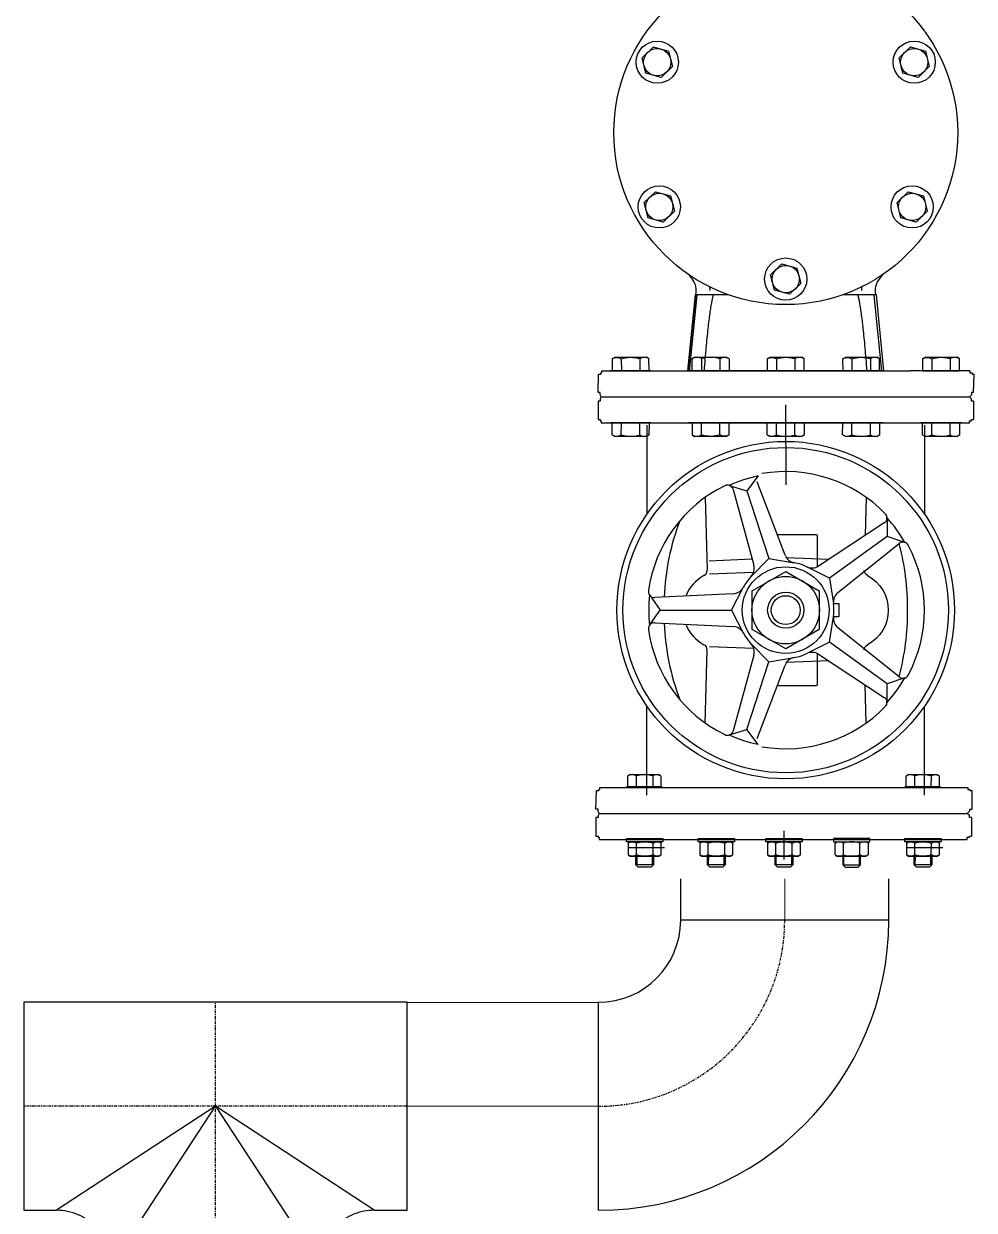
# Model space of a CAD drawing. Header units: millimetres. Extents: x -294625 to 2136527, y -251383 to 128331.
# Drawn here: x 1426858.3 to 1427223.8, y -216935.5 to -216479 of the extents above; entities that cross this region are included whole.
import ezdxf

# ---------------------------------------------------------------- set-up
doc = ezdxf.new("R2010")
doc.units = ezdxf.units.MM
doc.linetypes.add('CENTER', pattern=[3, 1.5, -0.5, 0.5, -0.5])
doc.layers.add('0-2', color=253, linetype='Continuous', lineweight=18)
doc.layers.add('ICE-BP', color=4, linetype='Continuous', lineweight=25)
doc.layers.add('H-N-FITTING-35', color=2, linetype='Continuous')
doc.layers.add('Wellding', color=1, linetype='Continuous')

# ---------------------------------------------------------------- blocks, each defined once
blk = doc.blocks.new('B-V')
at = {"ltscale": 10}
for p, q in [((-69.56, 92.75), (-69.56, 48.4)), ((69.56, 92.75), (69.56, 48.4)), ((-69.56, -92.75), (-69.56, -48.4)), ((69.56, -92.75), (69.56, -48.4))]:
    blk.add_line(p, q, dxfattribs=at)
for p, q in [((13.86, 67.25), (19.41, 59.74)), ((14.26, 64.38), (0.33, 27.59)), ((19.41, 59.74), (8.4, 25.85)), ((19.41, 59.74), (8.4, 25.85)), ((15.95, 22.52), (26.31, 60.46)), ((28.31, 62.55), (19.41, 59.74)), ((-40.28, 56.59), (-39.79, 37.42)), ((40.28, 56.59), (39.35, 20.06)), ((-50.74, 46.26), (-50.82, 36.92)), ((-16.49, 22.13), (-49.37, 43.71)), ((-59.67, 33.96), (-50.82, 36.92)), ((-50.82, 36.92), (-21.99, 15.98)), ((-50.82, 36.92), (-21.99, 15.98)), ((-15.92, 37.14), (-15.92, 21.79)), ((4.2, 37.8), (-15.25, 37.8)), ((-56.82, 33.45), (-26.14, 8.84)), ((-21.57, 25.46), (0, 26.3)), ((8.4, 25.85), (-4.25, 23.78)), ((8.4, 25.85), (17.42, 16.74)), ((-38.11, 18.16), (-37.77, 18.17)), ((-21.99, 15.98), (-10.54, 21.74)), ((-16.74, 9.66), (0, 19.33)), ((0, 19.33), (16.74, 9.66)), ((38.11, 18.16), (16.04, 19.02)), ((-21.99, 15.98), (-23.93, 3.31)), ((-16.74, -9.66), (-16.74, 9.66)), ((16.74, 9.66), (16.74, -9.66)), ((27.18, 0), (21.31, 11.39)), ((65.63, 6.34), (26.34, 8.21)), ((68.24, 7.6), (62.82, 0)), ((-26.53, 3.32), (-23.93, 3.32)), ((-26.53, -3.32), (-26.53, 3.32)), ((27.18, 0), (21.31, -11.39)), ((62.82, 0), (27.18, 0)), ((62.82, 0), (27.18, 0)), ((68.24, -7.6), (62.82, 0)), ((-23.93, -3.32), (-26.53, -3.32)), ((-21.99, -15.98), (-23.93, -3.31)), ((-26.14, -8.84), (-56.82, -33.45)), ((0, -19.33), (-16.74, -9.66)), ((16.74, -9.66), (0, -19.33)), ((26.34, -8.21), (65.63, -6.34)), ((-50.82, -36.92), (-21.99, -15.98)), ((-50.82, -36.92), (-21.99, -15.98)), ((-21.99, -15.98), (-10.54, -21.74)), ((8.4, -25.85), (17.42, -16.74)), ((-49.37, -43.71), (-16.49, -22.13)), ((-38.11, -18.16), (-37.77, -18.17)), ((-15.92, -21.79), (-15.92, -37.14)), ((8.4, -25.85), (-4.25, -23.78)), ((26.31, -60.46), (15.95, -22.52)), ((38.11, -18.16), (16.04, -19.02)), ((40.28, -56.59), (39.35, -20.06)), ((-21.57, -25.46), (0, -26.3)), ((0.33, -27.59), (14.26, -64.38)), ((19.41, -59.74), (8.4, -25.85)), ((19.41, -59.74), (8.4, -25.85)), ((38.37, -24.8), (16.8, -25.65)), ((-59.67, -33.96), (-50.82, -36.92)), ((-50.74, -46.26), (-50.82, -36.92)), ((-40.28, -56.59), (-39.79, -37.42)), ((-15.25, -37.8), (4.2, -37.8)), ((13.86, -67.25), (19.41, -59.74)), ((28.31, -62.55), (19.41, -59.74))]:
    blk.add_line(p, q)
for radius in [84.56, 81.54, 21.74, 16.91, 9.06, 7.25]:
    blk.add_circle((0, 0), radius)
for centre, radius, start, end in [((0, 0), 69.46, 80.0933, 135.9067), ((0, 0), 68.66, 65.64469, 78.35531), ((29.22, 59.67), 3.02, 63.9067, 164.72631), ((0, 0), 69.46, 8.0933, 63.9067), ((-47.72, 46.23), 3.02, 135.9067, 236.72631), ((0, 0), 68.66, 137.64469, 150.35531), ((-61.18, 1.41), 122.2, 2.41492, 20.81679), ((-15.25, 37.14), 0.663, 90, 180), ((0, 0), 69.46, 152.0933, 207.9067), ((-58.71, 31.1), 3.02, 51.27369, 152.0933), ((61.18, 1.41), 122.2, 164.82443, 180.66244), ((-5.31, 29.73), 6.04, 280.13613, 339.27369), ((-13.17, 27.17), 6.04, 236.72631, 295.86387), ((0, 0), 24.16, 100.13613, 115.86387), ((21.77, 20.93), 6.04, 164.72631, 223.86387), ((0, 0), 24.16, 28.13613, 43.86387), ((-29.92, 4.13), 6.04, 352.13613, 51.27369), ((26.63, 14.24), 6.04, 208.13613, 267.27369), ((65.78, 9.35), 3.02, 267.27369, 8.0933), ((0, 0), 68.66, 353.64469, 6.35531), ((61.18, -1.41), 122.2, 179.33756, 195.17557), ((0, 0), 24.16, 172.13613, 187.86387), ((-29.92, -4.13), 6.04, 308.72631, 7.86387), ((0, 0), 24.16, 316.13613, 331.86387), ((26.63, -14.24), 6.04, 92.72631, 151.86387), ((0, 0), 69.46, 296.0933, 351.9067), ((-61.18, -1.41), 122.2, 339.18321, 357.58508), ((65.78, -9.35), 3.02, 351.9067, 92.72631), ((21.77, -20.93), 6.04, 136.13613, 195.27369), ((-13.17, -27.17), 6.04, 64.13613, 123.27369), ((0, 0), 24.16, 244.13613, 259.86387), ((-5.31, -29.73), 6.04, 20.72631, 79.86387), ((-58.71, -31.1), 3.02, 207.9067, 308.72631), ((0, 0), 68.66, 209.64469, 222.35531), ((-15.25, -37.14), 0.663, 180, 270), ((-47.72, -46.23), 3.02, 123.27369, 224.0933), ((0, 0), 69.46, 224.0933, 279.9067), ((0, 0), 68.66, 281.64469, 294.35531), ((29.22, -59.67), 3.02, 195.27369, 296.0933)]:
    blk.add_arc(centre, radius, start, end)
at = {"extrusion": (0, 0, -1)}
for centre, major_axis, start_param, end_param in [((-42.37, 19.98), (-2.14, 2.14), 2.330584, 3.440857), ((-31.81, 0), (-13.84, 13.84), 4.413125, 6.582449), ((-42.37, -19.98), (2.14, 2.14), -0.299264, 0.811008)]:
    blk.add_ellipse(centre, major_axis=major_axis, ratio=1, start_param=start_param, end_param=end_param, dxfattribs=at)
for centre, major_axis, start_param, end_param in [((42.37, 19.98), (2.14, 2.14), 2.330584, 3.440857), ((31.81, 0), (-13.84, 13.84), 4.296905, 5.011653), ((31.81, 0), (13.84, 13.84), 4.413125, 5.127873), ((42.37, -19.98), (-2.14, 2.14), -0.299264, 0.811008)]:
    blk.add_ellipse(centre, major_axis=major_axis, ratio=1, start_param=start_param, end_param=end_param)
blk = doc.blocks.new('cut')
for p, q in [((1044112.77, -17398.24), (1043998.77, -17398.24)), ((1043953.77, -17557.24), (1043953.77, -17443.24))]:
    blk.add_line(p, q)
at = {"color": 8, "linetype": 'CENTER'}
blk.add_arc((1043953.77, -17398.24), 102, 270, 0, dxfattribs=at)
for radius in [159, 45]:
    blk.add_arc((1043953.77, -17398.24), radius, 270, 0)
blk = doc.blocks.new('Tee - 100 x100 - 1')
at = {"color": 8, "linetype": 'CENTER'}
for p, q in [((0, 105), (0, -57)), ((-105, 0), (105, 0))]:
    blk.add_line(p, q, dxfattribs=at)
for points in [[(57, 87), (57, 105), (-57, 105), (-57, 87)], [(-87, 57), (-105, 57), (-105, -57), (105, -57), (105, 57), (87, 57)]]:
    blk.add_lwpolyline(points)
at = {"color": 8}
for points in [[(0, 0), (-57, 87)], [(57, 87), (0, 0)], [(-87, 57), (0, 0)], [(0, 0), (87, 57)]]:
    blk.add_lwpolyline(points, dxfattribs=at)
for points in [[(-87, 57), (-83.15, 57), (-79.33, 57.74), (-72.14, 60.65), (-68.84, 62.8), (-63.25, 68.26), (-61.01, 71.51), (-58.64, 77), (-58.02, 78.98), (-57.2, 82.98), (-57, 84.99), (-57, 87)], [(57, 87), (57, 83.15), (57.74, 79.33), (60.65, 72.14), (62.8, 68.84), (68.26, 63.25), (71.51, 61.01), (77, 58.64), (78.98, 58.02), (82.98, 57.2), (84.99, 57), (87, 57)]]:
    blk.add_open_spline(points, degree=3, knots=[0.1639, 0.1639, 0.1639, 0.1639, 11.719334, 11.719334, 23.438668, 23.438668, 35.158003, 35.158003, 41.365518, 41.365518, 47.409143, 47.409143, 47.409143, 47.409143])
blk = doc.blocks.new('NUT')
at = {"linetype": 'Continuous'}
for p, q in [((-14.7, 12.1), (-13.1, 13)), ((-7.5, 1.1), (-7.5, 11.9)), ((7.5, 1.1), (7.5, 11.9)), ((14.7, 12.1), (13.1, 13)), ((-14.7, 0.9), (-13.1, 0)), ((14.7, 0.9), (13.1, 0))]:
    blk.add_line(p, q, dxfattribs=at)
blk.add_lwpolyline([(-16.5, 16), (-16.5, 13), (16.5, 13), (16.5, 16)], close=True)
for points in [[(-15, 1.1), (-15, 11.9)], [(-13.1, 13), (13.1, 13)], [(15, 11.9), (15, 1.1)], [(-13.1, 0), (13.1, 0)], [(13.1, 0), (-13.1, 0)]]:
    blk.add_lwpolyline(points, dxfattribs=at)
for centre, radius, start, end in [((-11.3, 6.1), 6.9, 57.0867, 122.9133), ((0, -13), 26, 73.2213, 106.7787), ((11.3, 6.1), 6.9, 57.0867, 122.9133), ((-11.3, 6.9), 6.9, 237.0867, 302.9133), ((0, 26), 26, 253.2213, 286.7787), ((11.3, 6.9), 6.9, 237.0867, 302.9133)]:
    blk.add_arc(centre, radius, start, end, dxfattribs=at)

msp = doc.modelspace()

# ---------------------------------------------------------------- linework, layer by layer
at = {"layer": '0-2'}
for p, q in [((1427150.9, -216823.91, 20.32), (1427150.9, -216808, 9.95)), ((1427005.68, -216895.49, 9.52), (1427079.32, -216895.49, 20.32))]:
    msp.add_line(p, q, dxfattribs=at)
at = {"layer": 'H-N-FITTING-35', "ltscale": 1000}
for p, q in [((1427096.08, -216492.19, 9.75), (1427100.4, -216487.98, 9.75)), ((1427100.4, -216487.98, 9.75), (1427106.21, -216489.62, 9.75)), ((1427106.21, -216489.62, 9.75), (1427107.7, -216495.47, 9.75)), ((1427194.88, -216492.19, 9.75), (1427199.21, -216487.98, 9.75)), ((1427199.21, -216487.98, 9.75), (1427205.02, -216489.62, 9.75)), ((1427205.02, -216489.62, 9.75), (1427206.5, -216495.47, 9.75)), ((1427097.56, -216498.04, 9.75), (1427096.08, -216492.19, 9.75)), ((1427196.37, -216498.04, 9.75), (1427194.88, -216492.19, 9.75)), ((1427103.37, -216499.68, 9.75), (1427097.56, -216498.04, 9.75)), ((1427107.7, -216495.47, 9.75), (1427103.37, -216499.68, 9.75)), ((1427202.18, -216499.68, 9.75), (1427196.37, -216498.04, 9.75)), ((1427206.5, -216495.47, 9.75), (1427202.18, -216499.68, 9.75)), ((1427096.87, -216547.86, 9.75), (1427101.19, -216543.65, 9.75)), ((1427101.19, -216543.65, 9.75), (1427107, -216545.29, 9.75)), ((1427194.09, -216547.86, 9.75), (1427198.42, -216543.65, 9.75)), ((1427198.42, -216543.65, 9.75), (1427204.23, -216545.29, 9.75)), ((1427098.35, -216553.71, 9.75), (1427096.87, -216547.86, 9.75)), ((1427107, -216545.29, 9.75), (1427108.49, -216551.14, 9.75)), ((1427195.58, -216553.71, 9.75), (1427194.09, -216547.86, 9.75)), ((1427204.23, -216545.29, 9.75), (1427205.71, -216551.14, 9.75)), ((1427104.16, -216555.36, 9.75), (1427098.35, -216553.71, 9.75)), ((1427108.49, -216551.14, 9.75), (1427104.16, -216555.36, 9.75)), ((1427201.39, -216555.36, 9.75), (1427195.58, -216553.71, 9.75)), ((1427205.71, -216551.14, 9.75), (1427201.39, -216555.36, 9.75)), ((1427145.48, -216575.63, 9.75), (1427149.81, -216571.42, 9.75)), ((1427149.81, -216571.42, 9.75), (1427155.62, -216573.06, 9.75)), ((1427146.96, -216581.48, 9.75), (1427145.48, -216575.63, 9.75)), ((1427155.62, -216573.06, 9.75), (1427157.1, -216578.91, 9.75)), ((1427193.06, -216572.37, 14.22), (1427193.06, -216572.22, 14.21)), ((1427157.1, -216578.91, 9.75), (1427152.78, -216583.12, 9.75)), ((1427116.57, -216583.29, 9.75), (1427113.67, -216612.57, 9.75)), ((1427113.68, -216612.57, 9.75), (1427116.58, -216583.29, 9.75)), ((1427114.35, -216612.74, 9.75), (1427117.25, -216583.46, 9.75)), ((1427129.22, -216583.29, 9.75), (1427116.58, -216583.29, 9.75)), ((1427152.78, -216583.12, 9.75), (1427146.96, -216581.48, 9.75)), ((1427186.01, -216583.29, 9.75), (1427173.36, -216583.29, 9.75)), ((1427188.23, -216612.74, 9.75), (1427185.33, -216583.46, 9.75)), ((1427186.01, -216583.29, 9.75), (1427188.91, -216612.57, 9.75)), ((1427084.68, -216607.82, 10.38), (1427085.43, -216607.38, 10.38)), ((1427097.81, -216607.35, 10.38), (1427085.43, -216607.38, 10.38)), ((1427085.43, -216607.38, 10.38), (1427097.81, -216607.35, 10.38)), ((1427088.08, -216607.9, 10.38), (1427088.09, -216612.58, 10.38)), ((1427095.17, -216607.88, 10.38), (1427095.18, -216612.56, 10.38)), ((1427098.57, -216607.79, 10.38), (1427097.81, -216607.35, 10.38)), ((1427115.49, -216607.78, 10.38), (1427116.25, -216607.35, 10.38)), ((1427116.25, -216607.35, 10.38), (1427128.64, -216607.38, 10.38)), ((1427128.64, -216607.38, 10.38), (1427116.25, -216607.35, 10.38)), ((1427118.9, -216607.88, 10.38), (1427118.88, -216612.55, 10.38)), ((1427125.99, -216607.9, 10.38), (1427125.98, -216612.57, 10.38)), ((1427129.39, -216607.82, 10.38), (1427128.64, -216607.38, 10.38)), ((1427144.33, -216607.82, 10.38), (1427145.08, -216607.38, 10.38)), ((1427157.47, -216607.35, 10.38), (1427145.08, -216607.38, 10.38)), ((1427145.08, -216607.38, 10.38), (1427157.47, -216607.35, 10.38)), ((1427147.73, -216607.9, 10.38), (1427147.74, -216612.58, 10.38)), ((1427154.82, -216607.88, 10.38), (1427154.84, -216612.56, 10.38)), ((1427158.22, -216607.79, 10.38), (1427157.47, -216607.35, 10.38)), ((1427173.32, -216607.82, 10.38), (1427174.08, -216607.38, 10.38)), ((1427186.46, -216607.35, 10.38), (1427174.08, -216607.38, 10.38)), ((1427174.08, -216607.38, 10.38), (1427186.46, -216607.35, 10.38)), ((1427176.73, -216607.9, 10.38), (1427176.74, -216612.58, 10.38)), ((1427183.82, -216607.88, 10.38), (1427183.83, -216612.56, 10.38)), ((1427187.22, -216607.79, 10.38), (1427186.46, -216607.35, 10.38)), ((1427204.06, -216607.82, 10.38), (1427204.82, -216607.38, 10.38)), ((1427217.2, -216607.35, 10.38), (1427204.82, -216607.38, 10.38)), ((1427204.82, -216607.38, 10.38), (1427217.2, -216607.35, 10.38)), ((1427207.47, -216607.9, 10.38), (1427207.48, -216612.58, 10.38)), ((1427214.56, -216607.88, 10.38), (1427214.57, -216612.56, 10.38)), ((1427217.96, -216607.79, 10.38), (1427217.2, -216607.35, 10.38)), ((1427099.43, -216612.55, 10.38), (1427083.84, -216612.59, 10.38)), ((1427188.91, -216612.57, 9.75), (1427113.68, -216612.57, 9.75)), ((1427114.63, -216612.54, 10.38), (1427130.23, -216612.58, 10.38)), ((1427159.09, -216612.55, 10.38), (1427143.49, -216612.59, 10.38)), ((1427188.08, -216612.55, 10.38), (1427172.49, -216612.59, 10.38)), ((1427218.82, -216612.55, 10.38), (1427203.23, -216612.59, 10.38)), ((1427151.2, -216625.63, 9.75), (1427151.32, -216656.36, 9.75)), ((1427099.43, -216632.59, 10.38), (1427083.84, -216632.55, 10.38)), ((1427088.08, -216637.24, 10.38), (1427088.09, -216632.56, 10.38)), ((1427095.17, -216637.25, 10.38), (1427095.18, -216632.58, 10.38)), ((1427188.91, -216632.57, 9.75), (1427113.68, -216632.57, 9.75)), ((1427114.63, -216632.59, 10.38), (1427130.23, -216632.55, 10.38)), ((1427118.9, -216637.26, 10.38), (1427118.88, -216632.58, 10.38)), ((1427125.99, -216637.24, 10.38), (1427125.98, -216632.56, 10.38)), ((1427159.09, -216632.59, 10.38), (1427143.49, -216632.55, 10.38)), ((1427147.73, -216637.24, 10.38), (1427147.74, -216632.56, 10.38)), ((1427154.82, -216637.25, 10.38), (1427154.84, -216632.58, 10.38)), ((1427188.08, -216632.59, 10.38), (1427172.49, -216632.55, 10.38)), ((1427176.73, -216637.24, 10.38), (1427176.74, -216632.56, 10.38)), ((1427183.82, -216637.25, 10.38), (1427183.83, -216632.58, 10.38)), ((1427218.82, -216632.59, 10.38), (1427203.23, -216632.55, 10.38)), ((1427207.47, -216637.24, 10.38), (1427207.48, -216632.56, 10.38)), ((1427214.56, -216637.25, 10.38), (1427214.57, -216632.58, 10.38)), ((1427084.68, -216637.31, 10.38), (1427085.43, -216637.75, 10.38)), ((1427097.81, -216637.78, 10.38), (1427085.43, -216637.75, 10.38)), ((1427085.43, -216637.75, 10.38), (1427097.81, -216637.78, 10.38)), ((1427098.57, -216637.35, 10.38), (1427097.81, -216637.78, 10.38)), ((1427115.49, -216637.35, 10.38), (1427116.25, -216637.79, 10.38)), ((1427116.25, -216637.79, 10.38), (1427128.64, -216637.75, 10.38)), ((1427128.64, -216637.75, 10.38), (1427116.25, -216637.79, 10.38)), ((1427129.39, -216637.32, 10.38), (1427128.64, -216637.75, 10.38)), ((1427144.33, -216637.31, 10.38), (1427145.08, -216637.75, 10.38)), ((1427157.47, -216637.78, 10.38), (1427145.08, -216637.75, 10.38)), ((1427145.08, -216637.75, 10.38), (1427157.47, -216637.78, 10.38)), ((1427158.22, -216637.35, 10.38), (1427157.47, -216637.78, 10.38)), ((1427173.32, -216637.31, 10.38), (1427174.08, -216637.75, 10.38)), ((1427186.46, -216637.78, 10.38), (1427174.08, -216637.75, 10.38)), ((1427174.08, -216637.75, 10.38), (1427186.46, -216637.78, 10.38)), ((1427187.22, -216637.35, 10.38), (1427186.46, -216637.78, 10.38)), ((1427204.06, -216637.31, 10.38), (1427204.82, -216637.75, 10.38)), ((1427217.2, -216637.78, 10.38), (1427204.82, -216637.75, 10.38)), ((1427204.82, -216637.75, 10.38), (1427217.2, -216637.78, 10.38)), ((1427217.96, -216637.35, 10.38), (1427217.2, -216637.78, 10.38)), ((1427090.74, -216768.29, 8), (1427091.41, -216767.9, 8)), ((1427091.41, -216767.9, 8), (1427102.51, -216767.93, 8)), ((1427102.51, -216767.93, 8), (1427091.41, -216767.9, 8)), ((1427093.78, -216768.37, 8), (1427093.77, -216772.56, 8)), ((1427100.14, -216768.39, 8), (1427100.13, -216772.58, 8)), ((1427103.19, -216768.32, 8), (1427102.51, -216767.93, 8)), ((1427197.74, -216768.3, 8), (1427198.42, -216767.91, 8)), ((1427198.42, -216767.91, 8), (1427209.52, -216767.94, 8)), ((1427209.52, -216767.94, 8), (1427198.42, -216767.91, 8)), ((1427200.79, -216768.38, 8), (1427200.78, -216772.58, 8)), ((1427207.15, -216768.4, 8), (1427207.14, -216772.59, 8)), ((1427210.2, -216768.33, 8), (1427209.52, -216767.94, 8)), ((1427089.96, -216772.55, 8), (1427103.94, -216772.59, 8)), ((1427196.97, -216772.57, 8), (1427210.95, -216772.6, 8)), ((1427150.58, -216789.53, 8), (1427150.61, -216800.57, 8)), ((1427090.72, -216795.88, 9.95), (1427104.7, -216795.92, 9.95)), ((1427197.73, -216795.9, 9.95), (1427211.71, -216795.93, 9.95))]:
    msp.add_line(p, q, dxfattribs=at)
for points, elevation in [([(1427084.54, -216607.91), (1427084.55, -216612.58)], 10.38), ([(1427098.73, -216612.55), (1427098.71, -216607.87)], 10.38), ([(1427115.34, -216612.54), (1427115.35, -216607.87)], 10.38), ([(1427129.53, -216607.91), (1427129.52, -216612.58)], 10.38), ([(1427144.19, -216607.91), (1427144.2, -216612.58)], 10.38), ([(1427158.38, -216612.55), (1427158.37, -216607.87)], 10.38), ([(1427173.18, -216607.91), (1427173.19, -216612.58)], 10.38), ([(1427187.37, -216612.55), (1427187.36, -216607.87)], 10.38), ([(1427203.92, -216607.91), (1427203.94, -216612.58)], 10.38), ([(1427218.11, -216612.55), (1427218.1, -216607.87)], 10.38), ([(1427080.59, -216613.39), (1427080.59, -216612.57)], 9.95), ([(1427080.59, -216612.57), (1427080.59, -216612.57)], 9.95), ([(1427080.59, -216612.57), (1427104.8, -216612.57)], 9.95), ([(1427080.59, -216612.57), (1427104.8, -216612.57)], 9.95), ([(1427080.59, -216612.57), (1427199.16, -216612.57)], 9.95), ([(1427084.55, -216612.58), (1427098.73, -216612.55)], 10.38), ([(1427129.52, -216612.58), (1427115.34, -216612.54)], 10.38), ([(1427144.2, -216612.58), (1427158.38, -216612.55)], 10.38), ([(1427173.19, -216612.58), (1427187.37, -216612.55)], 10.38), ([(1427222.14, -216612.57), (1427199.16, -216612.57)], 9.95), ([(1427222.14, -216612.57), (1427199.16, -216612.57)], 9.95), ([(1427222.14, -216612.57), (1427199.16, -216612.57)], 9.95), ([(1427203.94, -216612.58), (1427218.11, -216612.55)], 10.38), ([(1427222.14, -216612.57), (1427222.14, -216612.57)], 9.95), ([(1427222.14, -216612.57), (1427222.14, -216612.57)], 9.95), ([(1427222.14, -216612.57), (1427222.14, -216613.39)], 9.95), ([(1427079.13, -216620.93), (1427079.36, -216613.8)], 9.95), ([(1427079.13, -216620.93), (1427079.36, -216613.8)], 9.95), ([(1427079.13, -216620.93), (1427079.36, -216613.8)], 9.95), ([(1427079.36, -216613.8), (1427079.36, -216613.8)], 9.95), ([(1427079.36, -216613.8), (1427080.18, -216613.8)], 9.95), ([(1427080.18, -216613.8), (1427080.18, -216613.39)], 9.95), ([(1427080.18, -216613.39), (1427080.18, -216613.39)], 9.95), ([(1427080.18, -216613.39), (1427080.18, -216613.39)], 9.95), ([(1427080.18, -216613.39), (1427080.18, -216613.39)], 9.95), ([(1427080.18, -216613.39), (1427080.59, -216613.39)], 9.95), ([(1427222.14, -216613.39), (1427222.96, -216613.39)], 9.95), ([(1427222.96, -216613.39), (1427222.96, -216613.39)], 9.95), ([(1427222.96, -216613.39), (1427222.96, -216613.39)], 9.95), ([(1427222.96, -216613.39), (1427222.96, -216613.39)], 9.95), ([(1427222.96, -216613.39), (1427222.96, -216613.8)], 9.95), ([(1427222.96, -216613.8), (1427223.78, -216613.8)], 9.95), ([(1427223.54, -216620.93), (1427223.78, -216613.8)], 9.95), ([(1427223.54, -216620.93), (1427223.78, -216613.8)], 9.95), ([(1427223.54, -216620.93), (1427223.78, -216613.8)], 9.95), ([(1427079.13, -216620.93), (1427079.13, -216620.52)], 9.95), ([(1427079.95, -216620.93), (1427079.13, -216620.93)], 9.95), ([(1427079.13, -216620.93), (1427079.13, -216620.93)], 9.95), ([(1427079.95, -216621.75), (1427079.95, -216620.93)], 9.95), ([(1427079.95, -216620.93), (1427079.95, -216620.93)], 9.95), ([(1427080.36, -216622.57), (1427079.95, -216621.75)], 9.95), ([(1427079.95, -216621.75), (1427079.95, -216621.75)], 9.95), ([(1427079.95, -216621.75), (1427079.95, -216621.75)], 9.95), ([(1427222.72, -216621.75), (1427221.9, -216622.57)], 9.95), ([(1427223.54, -216620.93), (1427222.72, -216620.93)], 9.95), ([(1427222.72, -216620.93), (1427222.72, -216621.75)], 9.95), ([(1427222.72, -216621.75), (1427222.72, -216621.75)], 9.95), ([(1427222.72, -216621.75), (1427222.72, -216621.75)], 9.95), ([(1427222.72, -216621.75), (1427222.72, -216621.75)], 9.95), ([(1427223.54, -216620.93), (1427223.54, -216620.93)], 9.95), ([(1427223.54, -216620.93), (1427223.54, -216620.93)], 9.95), ([(1427079.13, -216624.21), (1427079.13, -216631.33)], 9.95), ([(1427079.13, -216624.21), (1427079.13, -216631.33)], 9.95), ([(1427079.13, -216624.21), (1427079.13, -216631.33)], 9.95), ([(1427079.95, -216624.21), (1427079.13, -216624.21)], 9.95), ([(1427079.13, -216624.21), (1427079.13, -216624.21)], 9.95), ([(1427079.13, -216624.21), (1427079.13, -216624.62)], 9.95), ([(1427080.36, -216622.57), (1427079.95, -216623.39)], 9.95), ([(1427079.95, -216623.39), (1427079.95, -216623.39)], 9.95), ([(1427079.95, -216623.39), (1427079.95, -216623.39)], 9.95), ([(1427079.95, -216623.39), (1427079.95, -216624.21)], 9.95), ([(1427079.95, -216624.21), (1427079.95, -216624.21)], 9.95), ([(1427080.36, -216622.57), (1427080.36, -216622.57)], 9.95), ([(1427080.36, -216622.57), (1427080.36, -216622.57)], 9.95), ([(1427080.36, -216622.57), (1427221.9, -216622.57)], 9.95), ([(1427080.36, -216622.57), (1427221.9, -216622.57)], 9.95), ([(1427080.36, -216622.57), (1427221.9, -216622.57)], 9.95), ([(1427080.36, -216622.57), (1427080.36, -216622.57)], 9.95), ([(1427080.36, -216622.57), (1427080.36, -216622.57)], 9.95), ([(1427080.36, -216622.57), (1427221.9, -216622.57)], 9.95), ([(1427080.36, -216622.57), (1427221.9, -216622.57)], 9.95), ([(1427080.36, -216622.57), (1427221.9, -216622.57)], 9.95), ([(1427222.72, -216623.39), (1427221.9, -216622.57)], 9.95), ([(1427221.9, -216622.57), (1427221.9, -216622.57)], 9.95), ([(1427221.9, -216622.57), (1427221.9, -216622.57)], 9.95), ([(1427222.72, -216624.21), (1427222.72, -216623.39)], 9.95), ([(1427222.72, -216623.39), (1427222.72, -216623.39)], 9.95), ([(1427222.72, -216623.39), (1427222.72, -216623.39)], 9.95), ([(1427222.72, -216623.39), (1427222.72, -216623.39)], 9.95), ([(1427223.54, -216624.21), (1427222.72, -216624.21)], 9.95), ([(1427223.54, -216624.21), (1427223.54, -216631.33)], 9.95), ([(1427223.54, -216624.21), (1427223.54, -216631.33)], 9.95), ([(1427223.54, -216624.21), (1427223.54, -216631.33)], 9.95), ([(1427223.54, -216624.21), (1427223.54, -216624.21)], 9.95), ([(1427223.54, -216624.21), (1427223.54, -216624.21)], 9.95), ([(1427079.13, -216631.33), (1427079.13, -216631.33)], 9.95), ([(1427079.13, -216631.33), (1427079.95, -216631.33)], 9.95), ([(1427079.95, -216631.33), (1427079.95, -216631.74)], 9.95), ([(1427222.72, -216631.74), (1427222.72, -216631.33)], 9.95), ([(1427222.72, -216631.33), (1427223.54, -216631.33)], 9.95), ([(1427079.95, -216631.74), (1427079.95, -216631.74)], 9.95), ([(1427079.95, -216631.74), (1427079.95, -216631.74)], 9.95), ([(1427079.95, -216631.74), (1427079.95, -216631.74)], 9.95), ([(1427079.95, -216631.74), (1427080.36, -216631.74)], 9.95), ([(1427080.36, -216631.74), (1427080.36, -216632.56)], 9.95), ([(1427080.36, -216632.56), (1427080.36, -216632.56)], 9.95), ([(1427080.36, -216632.56), (1427104.56, -216632.56)], 9.95), ([(1427080.36, -216632.56), (1427221.9, -216632.56)], 9.95), ([(1427084.54, -216637.23), (1427084.55, -216632.55)], 10.38), ([(1427084.55, -216632.55), (1427098.73, -216632.59)], 10.38), ([(1427098.73, -216632.59), (1427098.71, -216637.26)], 10.38), ([(1427129.52, -216632.55), (1427115.34, -216632.59)], 10.38), ([(1427115.34, -216632.59), (1427115.35, -216637.27)], 10.38), ([(1427129.53, -216637.23), (1427129.52, -216632.55)], 10.38), ([(1427144.19, -216637.23), (1427144.2, -216632.55)], 10.38), ([(1427144.2, -216632.55), (1427158.38, -216632.59)], 10.38), ([(1427158.38, -216632.59), (1427158.37, -216637.26)], 10.38), ([(1427173.18, -216637.23), (1427173.19, -216632.55)], 10.38), ([(1427173.19, -216632.55), (1427187.37, -216632.59)], 10.38), ([(1427187.37, -216632.59), (1427187.36, -216637.26)], 10.38), ([(1427203.92, -216637.23), (1427203.94, -216632.55)], 10.38), ([(1427203.94, -216632.55), (1427218.11, -216632.59)], 10.38), ([(1427218.11, -216632.59), (1427218.1, -216637.26)], 10.38), ([(1427221.9, -216632.56), (1427221.9, -216631.74)], 9.95), ([(1427221.9, -216631.74), (1427222.72, -216631.74)], 9.95), ([(1427221.9, -216632.56), (1427221.9, -216632.56)], 9.95), ([(1427221.9, -216632.56), (1427221.9, -216632.56)], 9.95), ([(1427222.72, -216631.74), (1427222.72, -216631.74)], 9.95), ([(1427222.72, -216631.74), (1427222.72, -216631.74)], 9.95), ([(1427222.72, -216631.74), (1427222.72, -216631.74)], 9.95), ([(1427090.6, -216772.56), (1427090.61, -216768.36)], 8), ([(1427103.32, -216768.4), (1427103.31, -216772.59)], 8), ([(1427197.61, -216772.57), (1427197.62, -216768.38)], 8), ([(1427210.33, -216768.41), (1427210.31, -216772.6)], 8), ([(1427079.78, -216773.62), (1427079.78, -216772.8)], 7.56), ([(1427079.78, -216772.8), (1427079.78, -216772.8)], 7.56), ([(1427079.78, -216772.8), (1427221.32, -216772.8), (1427221.32, -216773.62)], 7.56), ([(1427103.31, -216772.59), (1427090.6, -216772.56)], 8), ([(1427210.31, -216772.6), (1427197.61, -216772.57)], 8), ([(1427221.32, -216772.8), (1427221.32, -216772.8)], 7.56), ([(1427221.32, -216772.8), (1427221.32, -216772.8)], 7.56), ([(1427078.31, -216781.16), (1427078.55, -216774.03)], 7.56), ([(1427078.31, -216781.16), (1427078.55, -216774.03)], 7.56), ([(1427078.31, -216781.16), (1427078.55, -216774.03)], 7.56), ([(1427078.55, -216774.03), (1427078.55, -216774.03)], 7.56), ([(1427078.55, -216774.03), (1427079.37, -216774.03)], 7.56), ([(1427079.37, -216774.03), (1427079.37, -216773.62)], 7.56), ([(1427079.37, -216773.62), (1427079.37, -216773.62)], 7.56), ([(1427079.37, -216773.62), (1427079.37, -216773.62)], 7.56), ([(1427079.37, -216773.62), (1427079.37, -216773.62)], 7.56), ([(1427079.37, -216773.62), (1427079.78, -216773.62)], 7.56), ([(1427221.32, -216773.62), (1427222.14, -216773.62)], 7.56), ([(1427221.91, -216781.16), (1427223.02, -216781.16), (1427222.96, -216774.03)], 7.56), ([(1427222.14, -216773.62), (1427222.14, -216773.62)], 7.56), ([(1427222.14, -216773.62), (1427222.14, -216773.62)], 7.56), ([(1427222.14, -216773.62), (1427222.14, -216773.62)], 7.56), ([(1427222.14, -216773.62), (1427222.14, -216774.03)], 7.56), ([(1427222.14, -216774.03), (1427222.96, -216774.03)], 7.56), ([(1427078.31, -216781.16), (1427078.31, -216780.75)], 7.56), ([(1427079.13, -216781.16), (1427078.31, -216781.16)], 7.56), ([(1427078.31, -216781.16), (1427078.31, -216781.16)], 7.56), ([(1427079.13, -216781.98), (1427079.13, -216781.16)], 7.56), ([(1427079.13, -216781.16), (1427079.13, -216781.16)], 7.56), ([(1427079.54, -216782.8), (1427079.13, -216781.98)], 7.56), ([(1427079.13, -216781.98), (1427079.13, -216781.98)], 7.56), ([(1427079.13, -216781.98), (1427079.13, -216781.98)], 7.56), ([(1427221.91, -216781.98), (1427221.09, -216782.8)], 7.56), ([(1427221.91, -216781.16), (1427221.91, -216781.98)], 7.56), ([(1427221.91, -216781.98), (1427221.91, -216781.98)], 7.56), ([(1427221.91, -216781.98), (1427221.91, -216781.98)], 7.56), ([(1427221.91, -216781.98), (1427221.91, -216781.98)], 7.56), ([(1427222.73, -216781.16), (1427222.73, -216781.16)], 7.56), ([(1427222.73, -216781.16), (1427222.73, -216781.16)], 7.56), ([(1427078.31, -216784.45), (1427078.31, -216791.57)], 7.56), ([(1427078.31, -216784.45), (1427078.31, -216791.57)], 7.56), ([(1427078.31, -216784.45), (1427078.31, -216791.57)], 7.56), ([(1427079.13, -216784.45), (1427078.31, -216784.45)], 7.56), ([(1427078.31, -216784.45), (1427078.31, -216784.45)], 7.56), ([(1427078.31, -216784.45), (1427078.31, -216784.86)], 7.56), ([(1427079.54, -216782.8), (1427079.13, -216783.62)], 7.56), ([(1427079.13, -216783.62), (1427079.13, -216783.62)], 7.56), ([(1427079.13, -216783.62), (1427079.13, -216783.62)], 7.56), ([(1427079.13, -216783.62), (1427079.13, -216784.45)], 7.56), ([(1427079.13, -216784.45), (1427079.13, -216784.45)], 7.56), ([(1427079.54, -216782.8), (1427079.54, -216782.8)], 7.56), ([(1427079.54, -216782.8), (1427079.54, -216782.8)], 7.56), ([(1427079.54, -216782.8), (1427221.09, -216782.8)], 7.56), ([(1427079.54, -216782.8), (1427221.09, -216782.8)], 7.56), ([(1427079.54, -216782.8), (1427221.09, -216782.8)], 7.56), ([(1427079.54, -216782.8), (1427079.54, -216782.8)], 7.56), ([(1427079.54, -216782.8), (1427079.54, -216782.8)], 7.56), ([(1427079.54, -216782.8), (1427221.09, -216782.8)], 7.56), ([(1427079.54, -216782.8), (1427221.09, -216782.8)], 7.56), ([(1427079.54, -216782.8), (1427221.09, -216782.8)], 7.56), ([(1427221.91, -216783.62), (1427221.09, -216782.8)], 7.56), ([(1427221.09, -216782.8), (1427221.09, -216782.8)], 7.56), ([(1427221.09, -216782.8), (1427221.09, -216782.8)], 7.56), ([(1427221.91, -216784.45), (1427221.91, -216783.62)], 7.56), ([(1427221.91, -216783.62), (1427221.91, -216783.62)], 7.56), ([(1427221.91, -216783.62), (1427221.91, -216783.62)], 7.56), ([(1427221.91, -216783.62), (1427221.91, -216783.62)], 7.56), ([(1427222.73, -216784.45), (1427221.91, -216784.45)], 7.56), ([(1427222.73, -216784.45), (1427222.73, -216791.57)], 7.56), ([(1427222.73, -216784.45), (1427222.73, -216791.57)], 7.56), ([(1427222.73, -216784.45), (1427222.73, -216784.45)], 7.56), ([(1427222.73, -216784.45), (1427222.73, -216784.45)], 7.56), ([(1427078.31, -216791.57), (1427078.31, -216791.57)], 7.56), ([(1427078.31, -216791.57), (1427079.13, -216791.57)], 7.56), ([(1427079.13, -216791.57), (1427079.13, -216791.98)], 7.56), ([(1427079.13, -216791.98), (1427079.13, -216791.98)], 7.56), ([(1427079.13, -216791.98), (1427079.13, -216791.98)], 7.56), ([(1427079.13, -216791.98), (1427079.13, -216791.98)], 7.56), ([(1427079.13, -216791.98), (1427079.54, -216791.98)], 7.56), ([(1427079.54, -216791.98), (1427079.54, -216792.8)], 7.56), ([(1427079.54, -216792.8), (1427221.09, -216792.8), (1427221.09, -216791.98)], 7.56), ([(1427079.54, -216792.8), (1427079.54, -216792.8)], 7.56), ([(1427221.09, -216791.98), (1427221.91, -216791.98)], 7.56), ([(1427221.09, -216792.8), (1427221.09, -216792.8)], 7.56), ([(1427221.09, -216792.8), (1427221.09, -216792.8)], 7.56), ([(1427221.91, -216791.98), (1427221.91, -216791.57)], 7.56), ([(1427221.91, -216791.57), (1427222.73, -216791.57)], 7.56), ([(1427221.91, -216791.98), (1427221.91, -216791.98)], 7.56), ([(1427221.91, -216791.98), (1427221.91, -216791.98)], 7.56), ([(1427221.91, -216791.98), (1427221.91, -216791.98)], 7.56), ([(1427094.11, -216802.62), (1427094.12, -216799.23)], 8), ([(1427100.04, -216802.64), (1427100.05, -216799.25)], 8), ([(1427121.66, -216802.62), (1427121.67, -216799.24)], 8), ([(1427127.59, -216802.64), (1427127.6, -216799.25)], 8), ([(1427147.65, -216802.63), (1427147.66, -216799.24)], 8), ([(1427153.58, -216802.64), (1427153.59, -216799.25)], 8), ([(1427173.69, -216802.64), (1427173.68, -216799.25)], 8), ([(1427179.62, -216802.63), (1427179.61, -216799.24)], 8), ([(1427201.12, -216802.63), (1427201.13, -216799.24)], 8), ([(1427207.05, -216802.65), (1427207.06, -216799.26)], 8), ([(1427100.46, -216802.64), (1427093.69, -216802.62)], 8), ([(1427128.02, -216802.64), (1427121.24, -216802.62)], 8), ([(1427154, -216802.64), (1427147.23, -216802.63)], 8), ([(1427173.27, -216802.64), (1427180.04, -216802.63)], 8), ([(1427207.47, -216802.65), (1427200.69, -216802.63)], 8)]:
    msp.add_lwpolyline(points, dxfattribs=dict(at, elevation=elevation))
at = {"layer": 'H-N-FITTING-35', "ltscale": 1000, "elevation": 8}
for points in [[(1427100.47, -216799.25), (1427100.46, -216802.64), (1427099.61, -216803.48), (1427094.53, -216803.47), (1427093.69, -216802.62), (1427093.69, -216799.23)], [(1427128.03, -216799.25), (1427128.02, -216802.64), (1427127.17, -216803.49), (1427122.08, -216803.47), (1427121.24, -216802.62), (1427121.25, -216799.23)], [(1427154.01, -216799.26), (1427154, -216802.64), (1427153.16, -216803.49), (1427148.07, -216803.48), (1427147.23, -216802.63), (1427147.24, -216799.24)], [(1427173.26, -216799.25), (1427173.27, -216802.64), (1427174.12, -216803.49), (1427179.2, -216803.48), (1427180.04, -216802.63), (1427180.04, -216799.24)], [(1427207.48, -216799.26), (1427207.47, -216802.65), (1427206.62, -216803.49), (1427201.54, -216803.48), (1427200.69, -216802.63), (1427200.7, -216799.24)]]:
    msp.add_lwpolyline(points, close=True, dxfattribs=at)
at = {"layer": 'H-N-FITTING-35', "ltscale": 1000}
for centre, radius in [((1427151.29, -216520.97, 9.75), 66.11), ((1427101.89, -216493.83, 9.75), 8.12), ((1427101.89, -216493.83, 9.75), 5.23), ((1427200.69, -216493.83, 9.75), 8.12), ((1427200.69, -216493.83, 9.75), 5.23), ((1427102.68, -216549.5, 9.75), 8.12), ((1427102.68, -216549.5, 9.75), 5.23), ((1427199.9, -216549.5, 9.75), 8.12), ((1427199.9, -216549.5, 9.75), 5.23), ((1427151.29, -216577.27, 9.75), 8.12), ((1427151.29, -216577.27, 9.75), 5.23)]:
    msp.add_circle(centre, radius, dxfattribs=at)
for centre, start, end in [((1427186.09, -216520.97, 9.75), 217.0542, 218.4847), ((1427116.5, -216520.97, 9.75), 321.5153, 322.9479)]:
    msp.add_arc(centre, 90.47, start, end, dxfattribs=at)
at = {"layer": 'H-N-FITTING-35', "ltscale": 1000, "extrusion": (0, 0, -1)}
for centre, radius, start, end in [((-1427109.82, -216581.6, -9.75), 6.96, 141.5153, 194.0362), ((-1427109.82, -216581.6, -9.75), 6.96, 141.5153, 194.0362), ((-1427108.15, -216581.72, -9.75), 13.92, 173.8663, 180), ((-1427194.44, -216581.72, -9.75), 13.92, 0, 6.1378), ((-1427192.76, -216581.6, -9.75), 6.96, 345.9638, 38.4847)]:
    msp.add_arc(centre, radius, start, end, dxfattribs=at)
for centre, major_axis, start_param, end_param in [((1427086.31, -216610.64, 10.38), (2.3, -2.3), 3.350064, 4.498955), ((1427091.65, -216619.66, 10.38), (-8.69, -8.69), 2.060871, 2.646556), ((1427096.95, -216610.61, 10.38), (2.3, -2.3), 3.350064, 4.498955), ((1427145.97, -216610.64, 10.38), (2.3, -2.3), 3.350064, 4.498955), ((1427151.31, -216619.66, 10.38), (-8.69, -8.69), 2.060871, 2.646556), ((1427156.6, -216610.61, 10.38), (2.3, -2.3), 3.350064, 4.498955), ((1427174.96, -216610.64, 10.38), (2.3, -2.3), 3.350064, 4.498955), ((1427180.3, -216619.66, 10.38), (-8.69, -8.69), 2.060871, 2.646556), ((1427185.6, -216610.61, 10.38), (2.3, -2.3), 3.350064, 4.498955), ((1427205.7, -216610.64, 10.38), (2.3, -2.3), 3.350064, 4.498955), ((1427211.04, -216619.66, 10.38), (-8.69, -8.69), 2.060871, 2.646556), ((1427216.34, -216610.61, 10.38), (2.3, -2.3), 3.350064, 4.498955), ((1427117.12, -216634.53, 10.38), (2.3, 2.3), 1.779157, 2.928048), ((1427122.41, -216625.48, 10.38), (-8.69, 8.69), 3.631556, 4.217242), ((1427127.75, -216634.5, 10.38), (2.3, 2.3), 1.779157, 2.928048)]:
    msp.add_ellipse(centre, major_axis=major_axis, ratio=1, start_param=start_param, end_param=end_param, dxfattribs=at)
at = {"layer": 'H-N-FITTING-35', "ltscale": 1000}
for centre, major_axis, start_param, end_param in [((1427117.12, -216610.61, 10.38), (2.3, -2.3), 1.779157, 2.928048), ((1427122.41, -216619.65, 10.38), (-8.69, -8.69), 3.631556, 4.217242), ((1427127.75, -216610.64, 10.38), (2.3, -2.3), 1.779157, 2.928048), ((1427086.31, -216634.5, 10.38), (2.3, 2.3), 3.350064, 4.498955), ((1427091.65, -216625.48, 10.38), (-8.69, 8.69), 2.060871, 2.646556), ((1427096.95, -216634.52, 10.38), (2.3, 2.3), 3.350064, 4.498955), ((1427145.97, -216634.5, 10.38), (2.3, 2.3), 3.350064, 4.498955), ((1427151.31, -216625.48, 10.38), (-8.69, 8.69), 2.060871, 2.646556), ((1427156.6, -216634.52, 10.38), (2.3, 2.3), 3.350064, 4.498955), ((1427174.96, -216634.5, 10.38), (2.3, 2.3), 3.350064, 4.498955), ((1427180.3, -216625.48, 10.38), (-8.69, 8.69), 2.060871, 2.646556), ((1427185.6, -216634.52, 10.38), (2.3, 2.3), 3.350064, 4.498955), ((1427205.7, -216634.5, 10.38), (2.3, 2.3), 3.350064, 4.498955), ((1427211.04, -216625.48, 10.38), (-8.69, 8.69), 2.060871, 2.646556), ((1427216.34, -216634.52, 10.38), (2.3, 2.3), 3.350064, 4.498955), ((1427092.19, -216770.82, 8), (-2.07, -2.07), 3.349953, 4.498844), ((1427096.94, -216778.93, 8), (7.79, -7.79), 2.060759, 2.646445), ((1427101.72, -216770.85, 8), (-2.07, -2.07), 3.349953, 4.498844), ((1427199.2, -216770.83, 8), (-2.07, -2.07), 3.349953, 4.498844), ((1427203.94, -216778.94, 8), (7.79, -7.79), 2.060759, 2.646445), ((1427208.73, -216770.86, 8), (-2.07, -2.07), 3.349953, 4.498844)]:
    msp.add_ellipse(centre, major_axis=major_axis, ratio=1, start_param=start_param, end_param=end_param, dxfattribs=at)
for points in [[(1427120, -216612.57, 9.75), (1427121.85, -216588.74, 9.75), (1427123.55, -216583.29, 9.75)], [(1427182.58, -216612.57, 9.75), (1427180.73, -216588.74, 9.75), (1427179.03, -216583.29, 9.75)]]:
    msp.add_rational_spline(points, [1, 1.00120837924, 1], degree=2, dxfattribs=at)
at = {"layer": 'ICE-BP', "ltscale": 1000}
for p, q in [((1427110.9, -216823.91, 20.32), (1427110.9, -216807.99, 9.95)), ((1427190.9, -216823.91, 20.32), (1427190.9, -216808, 9.95)), ((1427005.68, -216855.49, 9.52), (1427079.32, -216855.5, 20.32))]:
    msp.add_line(p, q, dxfattribs=at)

# ---------------------------------------------------------------- block references
at = {"layer": 'H-N-FITTING-35', "ltscale": 1000}
for name, p, xscale, yscale, zscale, rotation in [('B-V', (1427151.29, -216704.63, 9.95), 0.7675273023290533, 0.7675273023290533, 0.7675273023290533, 179.9936136968315), ('NUT', (1427097.08, -216799.24, 8), -0.42360259166744, 0.4236025916644037, 0.4236025916699616, 359.8514566743247), ('NUT', (1427124.64, -216799.24, 8), -0.42360259166744, 0.4236025916644037, 0.4236025916699616, 359.8514566743247), ('NUT', (1427150.62, -216799.25, 8), -0.42360259166744, 0.4236025916644037, 0.4236025916699616, 359.8514566743247), ('NUT', (1427176.65, -216799.25, 8), 0.4236025916652724, 0.4236025916652724, 0.4236025916652724, 0.1421288178162936), ('NUT', (1427204.09, -216799.25, 8), -0.42360259166744, 0.4236025916644037, 0.4236025916699616, 359.8514566743247)]:
    msp.add_blockref(name, p, dxfattribs=dict(at, xscale=xscale, yscale=yscale, zscale=zscale, rotation=rotation))
at = {"layer": 'ICE-BP', "ltscale": 1000, "xscale": 0.7017543859649122, "yscale": 0.7017543859649122, "zscale": 0.7017543859649122}
msp.add_blockref('cut', (694480.18, -204614.61, 20.32), dxfattribs=at)
at = {"layer": 'Wellding', "xscale": 0.7017543859649124, "yscale": 0.7017543859649124, "zscale": 0.7017543859649124, "rotation": 180}
msp.add_blockref('Tee - 100 x100 - 1', (1426932, -216895.49, 9.52), dxfattribs=at)

doc.saveas('drawing.dxf')
